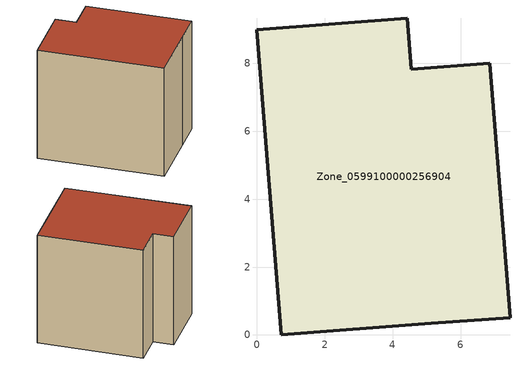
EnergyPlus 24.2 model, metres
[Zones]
Zone_0599100000256904
 floor ground (C_G): 0.72,0 0,8.99 4.42,9.34 4.54,7.82 6.86,8.01 7.46,0.51 5.14,0.35 z0
 wall outside (C_F): 0,8.99 0.72,0 5.14,0.35 7.46,0.51 6.86,8.01 4.54,7.82 4.42,9.34 0,8.99 z0:8.48
 roof outside (C_R): 6.86,8.01 4.54,7.82 4.42,9.34 0,8.99 0.72,0 5.14,0.35 7.46,0.51 z8.48
[BUILDING]
Pand.0599100000256904: North Axis=0; Terrain=City; Loads Convergence Tolerance Value=0.04; Temperature Convergence Tolerance Value=0.4; Solar Distribution=FullExterior; Maximum Number of Warmup Days=25; Minimum Number of Warmup Days=1
[Site:Location]
Rotterdam.The.Hague.AP_ZH_NLD Design_Conditions: Latitude=51.96; Longitude=4.45; Time Zone=1; Elevation=-4.5
[SITE:GROUNDTEMPERATURE:BUILDINGSURFACE]
18, 18, 18, 18, 18, 18, 18, 18, 18, 18, 18, 18
[MATERIAL] Thermal Absorptance=0.9; Solar Absorptance=0.7; Visible Absorptance=0.7
Name | Roughness | Thickness | Conductivity | Density | Specific Heat
G.TC.1946-1964 | MediumSmooth | 0.15 | 1 | 540 | 1210
F.TC.1946-1964 | Rough | 0.3 | 0.857143 | 1920 | 840
R.TC.1946-1964 | MediumRough | 0.2 | 0.235294 | 1500 | 1000
[CONSTRUCTION]
C_G: G.TC.1946-1964
C_F: F.TC.1946-1964
C_R: R.TC.1946-1964
[ZONE]
Zone_0599100000256904: Type=1; Multiplier=1; Ceiling Height=Autocalculate; Volume=Autocalculate; Floor Area=autocalculate; Part of Total Floor Area=Yes
[ZONEINFILTRATION:DESIGNFLOWRATE]
Infil_Zone_0599100000256904: Zone or ZoneList or Space or SpaceList=Zone_0599100000256904; Schedule=AlwaysOn; Design Flow Rate Calculation Method=Flow/Area; Flow Rate per Floor Area=0.003; Constant Term Coefficient=1; Temperature Term Coefficient=0; Velocity Term Coefficient=0; Velocity Squared Term Coefficient=0
[HVACTEMPLATE:ZONE:IDEALLOADSAIRSYSTEM]
Zone_0599100000256904: Maximum Heating Supply Air Temperature=50; Minimum Cooling Supply Air Temperature=13; Maximum Heating Supply Air Humidity Ratio=0.0156; Minimum Cooling Supply Air Humidity Ratio=0.0077; Heating Limit=NoLimit; Cooling Limit=NoLimit; Dehumidification Control Type=ConstantSensibleHeatRatio; Cooling Sensible Heat Ratio=0.7; Dehumidification Setpoint=60; Humidification Control Type=None; Humidification Setpoint=30; Outdoor Air Method=None; Outdoor Air Flow Rate per Person=0.00944; Outdoor Air Flow Rate per Zone Floor Area=0; Outdoor Air Flow Rate per Zone=0; Demand Controlled Ventilation Type=None; Outdoor Air Economizer Type=NoEconomizer; Heat Recovery Type=None; Sensible Heat Recovery Effectiveness=0.7; Latent Heat Recovery Effectiveness=0.65
[ZONECONTROL:THERMOSTAT]
ThermostatControl_Zone_0599100000256904: Zone or ZoneList=Zone_0599100000256904; Control Type Schedule=DualSetpointControlType; Control 1=Thermostat_Zone_0599100000256904; Temperature Difference Between Cutout And Setpoint=0
[THERMOSTATSETPOINT:DUALSETPOINT]
Thermostat_Zone_0599100000256904: Heating Setpoint Temperature Schedule=HeatingSetpoint_Zone_0599100000256904; Cooling Setpoint Temperature Schedule=CoolingSetpoint_Zone_0599100000256904
[SCHEDULE:COMPACT]
HeatingSetpoint_Zone_0599100000256904: Through: 12/31, For: AllDays, Until: 24:00, 21
CoolingSetpoint_Zone_0599100000256904: Through: 12/31, For: AllDays, Until: 24:00, 24
DualSetpointControlType: Through: 12/31, For: AllDays, Until: 24:00, 4
AlwaysOn: Through: 12/31, For: AllDays, Until: 24:00, 1
